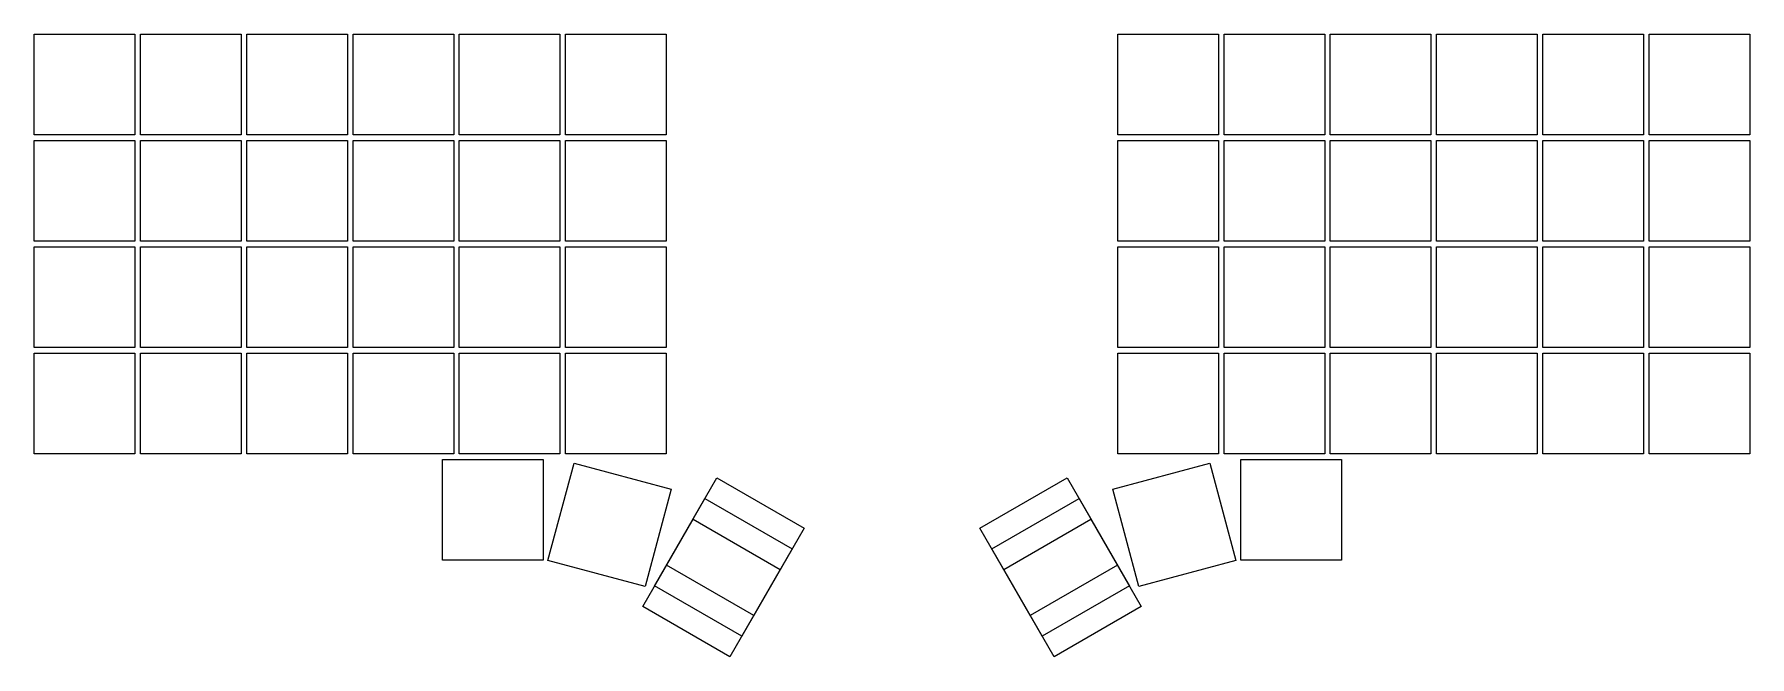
# Model space of a CAD drawing. Header units: millimetres. Extents: x -9 to 298, y -45 to 66.
import ezdxf

# ---------------------------------------------------------------- set-up
doc = ezdxf.new("R2010")
doc.units = ezdxf.units.MM

msp = doc.modelspace()

# ---------------------------------------------------------------- linework, layer by layer
for p, q in [((-9, 66), (9, 66)), ((-9, 48), (-9, 66)), ((9, 66), (9, 48)), ((10, 66), (28, 66)), ((10, 48), (10, 66)), ((28, 66), (28, 48)), ((29, 66), (47, 66)), ((29, 48), (29, 66)), ((47, 66), (47, 48)), ((48, 66), (66, 66)), ((48, 48), (48, 66)), ((66, 66), (66, 48)), ((67, 66), (85, 66)), ((67, 48), (67, 66)), ((85, 66), (85, 48)), ((86, 66), (104, 66)), ((86, 48), (86, 66)), ((104, 66), (104, 48)), ((184.75, 66), (202.75, 66)), ((184.75, 48), (184.75, 66)), ((202.75, 66), (202.75, 48)), ((203.75, 66), (221.75, 66)), ((203.75, 48), (203.75, 66)), ((221.75, 66), (221.75, 48)), ((222.75, 66), (240.75, 66)), ((222.75, 48), (222.75, 66)), ((240.75, 66), (240.75, 48)), ((241.75, 66), (259.75, 66)), ((241.75, 48), (241.75, 66)), ((259.75, 66), (259.75, 48)), ((260.75, 66), (278.75, 66)), ((260.75, 48), (260.75, 66)), ((278.75, 66), (278.75, 48)), ((279.75, 66), (297.75, 66)), ((279.75, 48), (279.75, 66)), ((297.75, 66), (297.75, 48)), ((9, 48), (-9, 48)), ((-9, 47), (9, 47)), ((-9, 29), (-9, 47)), ((9, 47), (9, 29)), ((28, 48), (10, 48)), ((10, 47), (28, 47)), ((10, 29), (10, 47)), ((28, 47), (28, 29)), ((47, 48), (29, 48)), ((29, 47), (47, 47)), ((29, 29), (29, 47)), ((47, 47), (47, 29)), ((66, 48), (48, 48)), ((48, 47), (66, 47)), ((48, 29), (48, 47)), ((66, 47), (66, 29)), ((85, 48), (67, 48)), ((67, 47), (85, 47)), ((67, 29), (67, 47)), ((85, 47), (85, 29)), ((104, 48), (86, 48)), ((86, 47), (104, 47)), ((86, 29), (86, 47)), ((104, 47), (104, 29)), ((202.75, 48), (184.75, 48)), ((184.75, 47), (202.75, 47)), ((184.75, 29), (184.75, 47)), ((202.75, 47), (202.75, 29)), ((221.75, 48), (203.75, 48)), ((203.75, 47), (221.75, 47)), ((203.75, 29), (203.75, 47)), ((221.75, 47), (221.75, 29)), ((240.75, 48), (222.75, 48)), ((222.75, 47), (240.75, 47)), ((222.75, 29), (222.75, 47)), ((240.75, 47), (240.75, 29)), ((259.75, 48), (241.75, 48)), ((241.75, 47), (259.75, 47)), ((241.75, 29), (241.75, 47)), ((259.75, 47), (259.75, 29)), ((278.75, 48), (260.75, 48)), ((260.75, 47), (278.75, 47)), ((260.75, 29), (260.75, 47)), ((278.75, 47), (278.75, 29)), ((297.75, 48), (279.75, 48)), ((279.75, 47), (297.75, 47)), ((279.75, 29), (279.75, 47)), ((297.75, 47), (297.75, 29)), ((9, 29), (-9, 29)), ((-9, 28), (9, 28)), ((-9, 10), (-9, 28)), ((9, 28), (9, 10)), ((28, 29), (10, 29)), ((10, 28), (28, 28)), ((10, 10), (10, 28)), ((28, 28), (28, 10)), ((47, 29), (29, 29)), ((29, 28), (47, 28)), ((29, 10), (29, 28)), ((47, 28), (47, 10)), ((66, 29), (48, 29)), ((48, 28), (66, 28)), ((48, 10), (48, 28)), ((66, 28), (66, 10)), ((85, 29), (67, 29)), ((67, 28), (85, 28)), ((67, 10), (67, 28)), ((85, 28), (85, 10)), ((104, 29), (86, 29)), ((86, 28), (104, 28)), ((86, 10), (86, 28)), ((104, 28), (104, 10)), ((202.75, 29), (184.75, 29)), ((184.75, 28), (202.75, 28)), ((184.75, 10), (184.75, 28)), ((202.75, 28), (202.75, 10)), ((221.75, 29), (203.75, 29)), ((203.75, 28), (221.75, 28)), ((203.75, 10), (203.75, 28)), ((221.75, 28), (221.75, 10)), ((240.75, 29), (222.75, 29)), ((222.75, 28), (240.75, 28)), ((222.75, 10), (222.75, 28)), ((240.75, 28), (240.75, 10)), ((259.75, 29), (241.75, 29)), ((241.75, 28), (259.75, 28)), ((241.75, 10), (241.75, 28)), ((259.75, 28), (259.75, 10)), ((278.75, 29), (260.75, 29)), ((260.75, 28), (278.75, 28)), ((260.75, 10), (260.75, 28)), ((278.75, 28), (278.75, 10)), ((297.75, 29), (279.75, 29)), ((279.75, 28), (297.75, 28)), ((279.75, 10), (279.75, 28)), ((297.75, 28), (297.75, 10)), ((9, 10), (-9, 10)), ((28, 10), (10, 10)), ((47, 10), (29, 10)), ((66, 10), (48, 10)), ((85, 10), (67, 10)), ((104, 10), (86, 10)), ((202.75, 10), (184.75, 10)), ((221.75, 10), (203.75, 10)), ((240.75, 10), (222.75, 10)), ((259.75, 10), (241.75, 10)), ((278.75, 10), (260.75, 10)), ((297.75, 10), (279.75, 10)), ((-9, 9), (9, 9)), ((-9, -9), (-9, 9)), ((9, 9), (9, -9)), ((10, 9), (28, 9)), ((10, -9), (10, 9)), ((28, 9), (28, -9)), ((29, 9), (47, 9)), ((29, -9), (29, 9)), ((47, 9), (47, -9)), ((48, 9), (66, 9)), ((48, -9), (48, 9)), ((66, 9), (66, -9)), ((67, 9), (85, 9)), ((67, -9), (67, 9)), ((85, 9), (85, -9)), ((86, 9), (104, 9)), ((86, -9), (86, 9)), ((104, 9), (104, -9)), ((184.75, 9), (202.75, 9)), ((184.75, -9), (184.75, 9)), ((202.75, 9), (202.75, -9)), ((203.75, 9), (221.75, 9)), ((203.75, -9), (203.75, 9)), ((221.75, 9), (221.75, -9)), ((222.75, 9), (240.75, 9)), ((222.75, -9), (222.75, 9)), ((240.75, 9), (240.75, -9)), ((241.75, 9), (259.75, 9)), ((241.75, -9), (241.75, 9)), ((259.75, 9), (259.75, -9)), ((260.75, 9), (278.75, 9)), ((260.75, -9), (260.75, 9)), ((278.75, 9), (278.75, -9)), ((279.75, 9), (297.75, 9)), ((279.75, -9), (279.75, 9)), ((297.75, 9), (297.75, -9)), ((9, -9), (-9, -9)), ((28, -9), (10, -9)), ((47, -9), (29, -9)), ((66, -9), (48, -9)), ((85, -9), (67, -9)), ((104, -9), (86, -9)), ((202.75, -9), (184.75, -9)), ((221.75, -9), (203.75, -9)), ((240.75, -9), (222.75, -9)), ((259.75, -9), (241.75, -9)), ((278.75, -9), (260.75, -9)), ((297.75, -9), (279.75, -9)), ((64, -10), (82, -10)), ((64, -28), (64, -10)), ((82, -10), (82, -28)), ((82.86, -28.07), (87.52, -10.69)), ((87.52, -10.69), (104.9, -15.35)), ((183.85, -15.35), (201.24, -10.69)), ((201.24, -10.69), (205.89, -28.07)), ((206.75, -10), (224.75, -10)), ((206.75, -28), (206.75, -10)), ((224.75, -10), (224.75, -28)), ((104.05, -28.92), (113.05, -13.33)), ((113.05, -13.33), (128.64, -22.33)), ((160.11, -22.33), (175.7, -13.33)), ((175.7, -13.33), (184.7, -28.92)), ((104.9, -15.35), (100.25, -32.73)), ((101.93, -32.6), (110.93, -17.01)), ((110.93, -17.01), (126.51, -26.01)), ((162.24, -26.01), (177.83, -17.01)), ((177.83, -17.01), (186.83, -32.6)), ((188.51, -32.73), (183.85, -15.35)), ((99.8, -36.28), (108.8, -20.69)), ((108.8, -20.69), (124.39, -29.69)), ((164.36, -29.69), (179.95, -20.69)), ((179.95, -20.69), (188.95, -36.28)), ((128.64, -22.33), (119.64, -37.92)), ((169.11, -37.92), (160.11, -22.33)), ((126.51, -26.01), (117.51, -41.6)), ((171.24, -41.6), (162.24, -26.01)), ((82, -28), (64, -28)), ((100.25, -32.73), (82.86, -28.07)), ((119.64, -37.92), (104.05, -28.92)), ((124.39, -29.69), (115.39, -45.28)), ((173.36, -45.28), (164.36, -29.69)), ((184.7, -28.92), (169.11, -37.92)), ((205.89, -28.07), (188.51, -32.73)), ((224.75, -28), (206.75, -28)), ((117.51, -41.6), (101.93, -32.6)), ((186.83, -32.6), (171.24, -41.6)), ((115.39, -45.28), (99.8, -36.28)), ((188.95, -36.28), (173.36, -45.28))]:
    msp.add_line(p, q)

doc.saveas('drawing.dxf')
